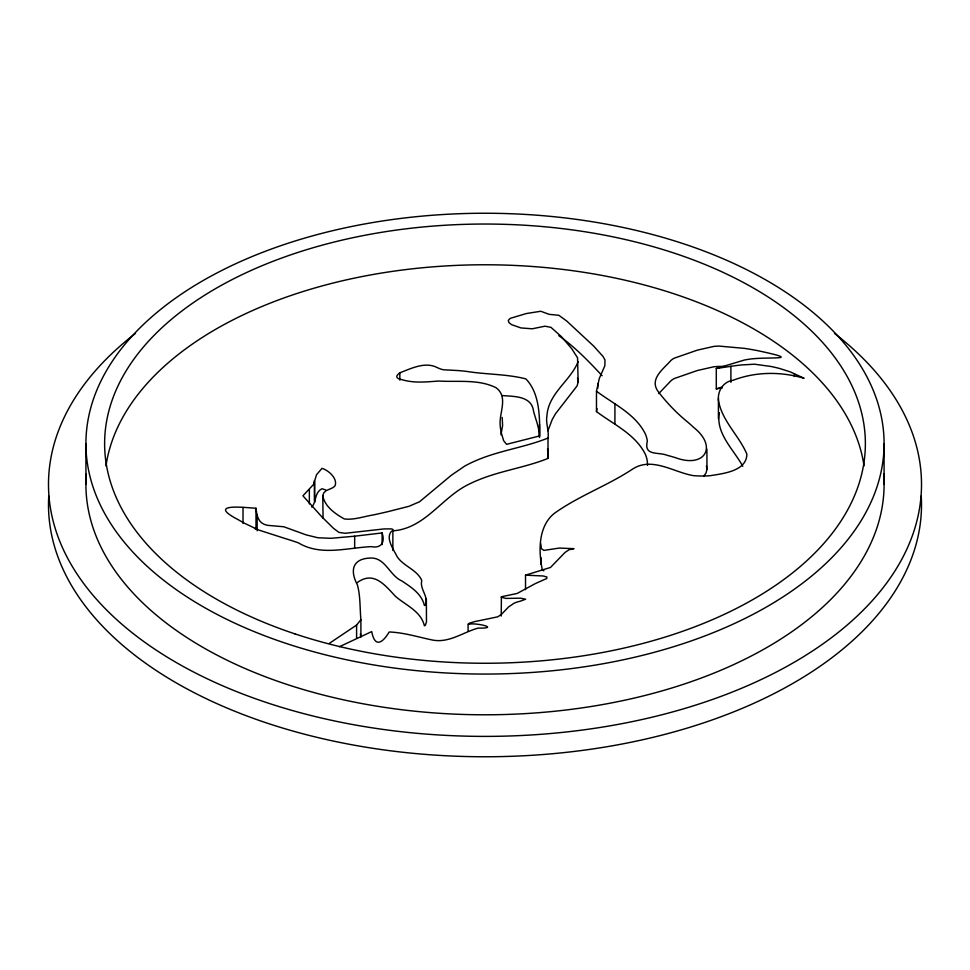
<?xml version="1.0" encoding="UTF-8"?>
<svg xmlns="http://www.w3.org/2000/svg" width="970" height="970" viewBox="0 0 970 970"><rect width="100%" height="100%" fill="white"/><g stroke="black" fill="none" stroke-linecap="round" stroke-linejoin="round"><path stroke-width="1.45" d="M323.058 518.113L322.78 495.621L323.762 492.893L326.126 490.674L332.346 487.946A13.228 7.639 0 0 0 335.05 485.764C337.912 478.562 328.381 470.147 321.991 468.364L316.523 474.73L313.565 484.418L302.943 495.815L321.7 516.695L333.559 528.383L339.003 532.421L345.271 533.282L383.987 528.929L391.189 528.868L392.571 529.244L392.741 530.432A2.886 1.661 0 0 1 391.371 531.378C385.236 538.374 393.784 549.59 397.13 556.671C403.52 566.383 417.088 569.632 421.756 580.46C419.367 589.517 429.783 597.265 424.896 605.474L424.387 605.389C421.586 593.81 411.231 587.153 401.786 580.933C389.503 575.477 385.417 557.507 370.576 558.029C351.952 558.599 349.903 570.966 357.457 585.007C360.488 596.344 359.834 608.141 360.901 619.721L360.901 637.169M392.862 550.499L392.874 529.826M543.879 570.76L542.412 570.239C538.495 552.088 537.841 526.37 554.404 513.324C578.569 495.997 607.087 485.837 631.943 469.516C651.646 455.961 673.75 472.463 693.574 475.652A57.921 33.441 0 0 0 710.331 475.676C723.147 473.566 746.779 471.141 746.864 454.105C739.213 436.088 723.22 422.132 718.843 402.574C716.49 392.547 722.577 381.562 733.247 380.24C755.909 371.558 780.911 371.462 804.081 378.276L790.138 371.825L779.686 368.515A101.741 58.733 0 0 0 770.944 366.466L754.466 364.211L741.686 364.926A162.693 93.932 0 0 0 732.411 366.09L716.296 368.503L716.296 388.873L722.238 387.976M540.763 564.128L541.321 557.908M360.901 619.721L356.596 625.068L329.303 643.389M742.777 466.303C733.769 449.595 715.351 433.335 719.388 412.686M716.296 368.503L744.245 360.076A50.416 29.1 0 0 1 750.004 359.106C769.174 356.487 805.597 360.852 756.794 350.473A244.901 141.39 0 0 0 744.608 348.388L718.709 346.06A34.071 19.679 0 0 0 713.653 346.448L697.381 350.134L674.235 358.185A22.067 12.743 0 0 0 670.961 360.428C663.201 369.303 648.19 379.561 658.945 392.559C667.057 403.035 676.369 412.735 686.59 421.174A162.814 94.005 0 0 1 693.501 427.297C718.309 446.782 704.487 468.437 675.811 457.779A144.13 83.214 0 0 0 667.13 455.306C658.23 451.668 643.656 456.409 647.329 441.132A74.29 42.886 0 0 0 645.414 434.087C635.592 413.947 613.464 404.029 596.477 391.201L599.266 378.555L604.868 365.751L604.965 359.979L603.037 356.463L593.773 346.193L566.698 321.009L558.817 315.274L549.093 314.341L540.836 311.261L526.431 313.516L510.256 318.354L508.292 320.391L508.886 322.537L511.517 324.623L520.866 327.921L532.215 328.806L544.97 326.187L550.972 327.351L561.533 336.772L571.718 348.691L577.562 357.833L578.132 382.01L577.089 385.914L555.507 413.753L552.257 419.452L547.941 430.716M706.924 449.098L706.924 469.456L706.063 472.911L703.941 475.93M311.758 507.104C316.669 501.745 314.28 492.554 321.991 488.734L325.653 489.935M647.56 465.406L647.329 461.502A74.29 42.886 0 0 0 645.414 454.445C635.592 434.317 613.464 424.399 596.477 411.571L597.023 408.625M500.932 434.803L502.593 425.684L502.205 417.476M578.132 361.652C570.445 380.943 548.377 393.25 546.922 415.839C545.552 423.284 549.202 430.656 548.014 438.052L548.014 458.41C525.219 467.588 500.314 470.753 477.567 480.308A118.643 68.494 0 0 0 464.703 486.455C440.004 500.387 423.478 528.686 392.874 530.845M548.014 458.41L547.589 448.637M501.223 616.071L501.393 596.756L517.192 593.446L535.501 583.491L546.777 578.496L546.874 576.992L543.2 575.986L525.534 575.149L550.499 567.45L565.061 552.403L569.172 549.699L574.034 548.668L559.229 548.074L543.879 550.402L541.43 548.644L540.763 543.758M658.727 393.59L670.961 380.786A22.067 12.743 0 0 1 674.235 378.555L697.381 370.504L713.653 366.818A34.071 19.679 0 0 1 718.709 366.43L723.984 366.442M548.014 438.052C525.219 447.231 500.314 450.383 477.567 459.938A118.643 68.494 0 0 0 464.703 466.097L451.28 475.3L419.549 501.757L408.964 506.304L388.158 511.602A571.245 329.812 0 0 1 373.45 514.912C363.835 516.404 354.147 520.162 344.35 518.95C335.244 513.882 324.611 506.498 322.78 495.621M399.834 372.807C410.334 368.818 422.774 362.562 434.136 366.272A36.715 21.194 0 0 1 437.834 367.885L440.501 368.964A20.297 11.725 0 0 0 443.508 369.776L458.131 370.564A113.017 65.257 0 0 1 466.521 371.389C486.2 374.565 506.57 373.971 525.861 378.882C539.793 393.202 539.769 416.942 539.672 435.918L506.595 444.333L503.648 440.707L501.272 432.79A183.221 105.778 0 0 1 500.217 425.781C498.738 413.184 508.801 397.203 496.094 387.745C478.562 378.943 457.707 382.204 438.683 381.04C426.351 381.925 413.887 383.344 401.774 379.622C398.997 379.537 394.572 377.269 397.882 374.529A17.339 10.015 0 0 1 399.834 372.807L399.834 380.082M357.13 582.667C373.923 570.287 385.163 585.504 395.675 596.55C406.066 605.401 420.992 611.306 424.387 625.747L425.369 625.359L426.485 621.879L426.351 598.732M339.5 646.687L371.704 631.591C374.832 647.96 382.386 643.28 389.225 631.967C404.09 632.561 418.3 637.108 432.753 640.091C449.183 643.171 463.066 632.258 478.149 628.099C501.526 628.511 474.924 622.182 468.486 624.328L469.177 623.261L474.766 621.588L497.755 616.835L501.417 614.398L508.619 606.917L513.857 603.364A19.267 11.131 0 0 1 519.871 601.327L525.655 599.217L520.55 598.187L505.843 598.417L501.223 597.168M716.296 388.873L721.244 387.272M354.668 536.192L382.119 532.942C385.284 542.412 381.307 548.583 371.134 546.643C346.884 547.795 320.694 556.319 298.421 542.861A262.712 151.672 0 0 0 285.374 538.592L258.699 530.032L244.998 523.497A249.011 143.766 0 0 1 237.747 519.447C206.319 502.945 244.185 507.516 255.995 508.256C256.698 514.015 257.668 521.423 263.755 524.079A11.725 6.766 0 0 0 267.793 525.352L283.822 526.771L306.144 534.882L317.893 537.756L331.049 538.314L354.668 536.192L354.668 547.832M254.795 528.553L256.104 529.22M501.926 395.542C513.736 396.56 531.79 395.566 533.573 411.365C535.719 419.586 539.32 427.637 539.356 436.27M558.817 335.644C574.834 346.993 588.814 361.349 602.115 375.717M706.439 465.77L706.924 469.456M577.562 378.203L578.132 382.01M360.464 633.665L360.585 635.956M884.082 443.654A399.082 230.411 0 0 1 285.459 643.195A399.082 230.411 0 0 1 285.459 244.113A399.082 230.411 0 0 1 884.082 443.654L884.082 484.382M794.357 373.608L794.357 376.518M730.895 366.308L730.895 382.313M718.418 398.452L718.418 418.822M614.919 403.726L614.919 424.096M597.799 383.95L597.799 388.315M596.477 391.201L596.477 411.571M539.514 424.423L539.514 437.506M525.522 575.113L525.522 589.663M468.098 624.025L468.098 631.3M382.119 532.942L382.119 544.582M356.596 625.068L356.596 638.163M314.729 481.823L314.729 502.193M314.365 480.635L314.365 501.005M309.357 489.353L309.357 503.891M257.135 514.779L257.135 530.784M255.995 508.256L255.995 528.626M243.021 507.492L243.021 523.497M85.918 443.654L85.918 484.382M921.245 496.058A436.5 252.006 0 0 1 485 756.758A436.5 252.006 0 0 1 48.755 496.058M834.527 333.425A436.5 252.006 0 0 1 778.583 670.876A436.5 252.006 0 0 1 191.417 670.876A436.5 252.006 0 0 1 135.473 333.425M883.682 473.954A399.082 230.411 0 0 1 485 714.793A399.082 230.411 0 0 1 86.318 473.954M105.96 465.939A380.373 219.608 0 0 1 485 264.774A380.373 219.608 0 0 1 864.04 465.939M294.807 633.834A380.373 219.608 0 0 0 865.373 443.654A380.373 219.608 0 0 0 294.807 253.461A380.373 219.608 0 0 0 294.807 633.834"/></g></svg>
